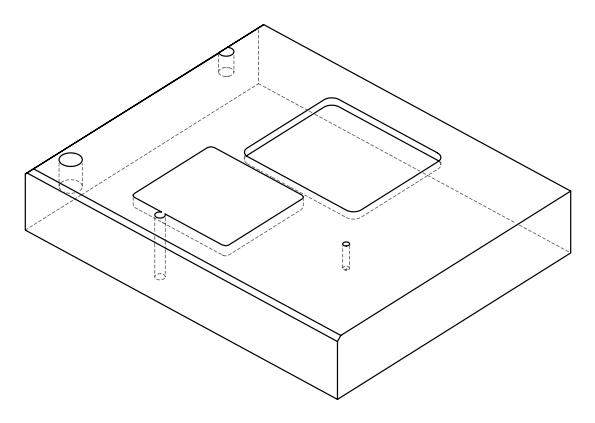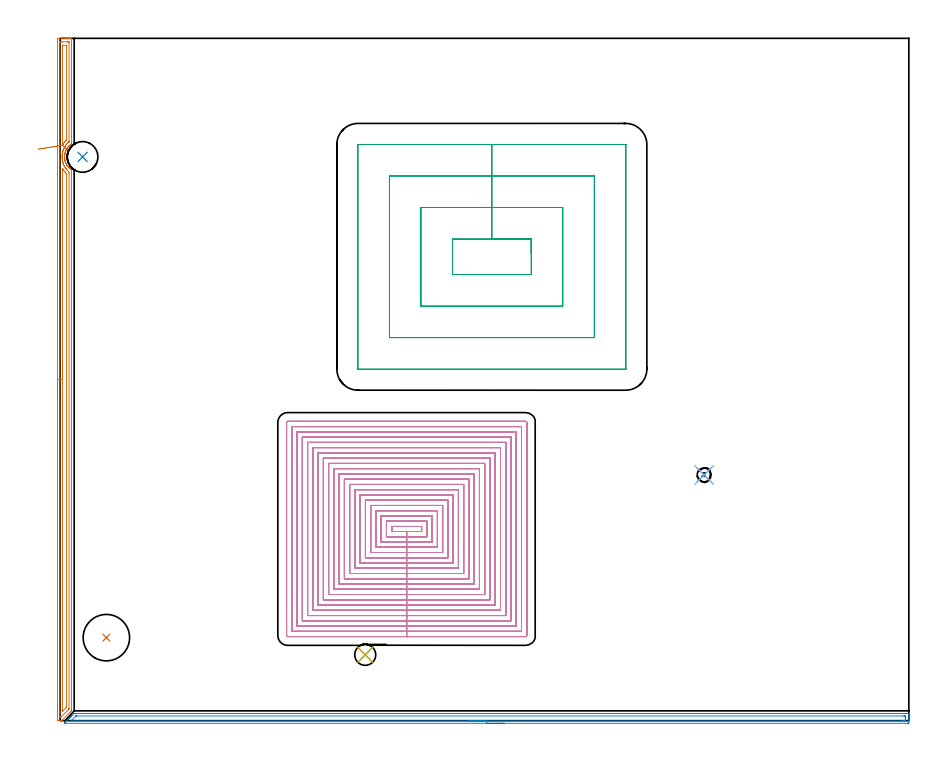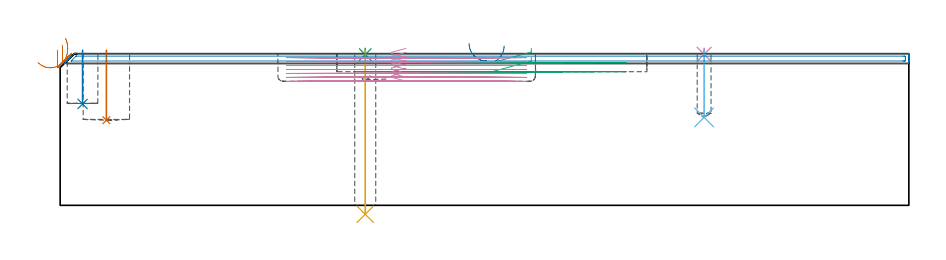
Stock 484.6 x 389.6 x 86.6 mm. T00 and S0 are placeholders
(PLAN: 10 operations, 7 tool changes, 108.2 min)
(1 INDEXABLE_INSERT_DRILL_BLIND_HOLE_FROM_SOLID | STEP1POCKET | NXT0302_024 | 0.16 min | 20760 mm3)
(2 INDEXABLE_INSERT_DRILL_BLIND_HOLE_FROM_SOLID_1 | STEP1POCKET_2 | NXT0302_006 | 0.12 min | 6838 mm3)
(3 SPOT_DRILL | STEP1HOLE | NXT0321_9005460120000 | 0.03 min | 12 mm3)
(4 SPOT_DRILL_1 | STEP1POCKET_1 | NXT0321_9005460120000 | 0.03 min | 11 mm3)
(5 DRILL_THROUGH_HOLE_INTO_CENTER | STEP1HOLE | UGT0301_515 | 0.38 min | 9748 mm3)
(6 DRILL_BLIND_HOLE_INTO_CENTER | STEP1POCKET_1 | UGT0301_198 | 0.16 min | 1687 mm3)
(7 AREA_MILL | FG_CHAMFER_SURFACE | UGT0205_001 | 9.61 min | 12406 mm3)
(8 AREA_MILL_1 | FG_CHAMFER_SURFACE_1 | UGT0205_001 | 7.87 min | 7498 mm3)
(9 MILL_RECTANGULAR_POCKET | POCKET_RECTANGULAR_STRAIGHT | UGT0201_106 | Follow Part, ap 6, ae 75% | 6.03 min | 276410 mm3)
(10 MILL_RECTANGULAR_POCKET_1 | POCKET_RECTANGULAR_STRAIGHT_1 | UGT0201_089 | Follow Part, ap 2.5, ae 75% | 83.77 min | 307150 mm3)
(TOOL NXT0302_024 | Index. Insert Drill 26.5mm [880-D2650L32-03] | D26.5 PA176 FL80 Z2)
(TOOL NXT0302_006 | Index. Insert Drill 17.5mm [880-D1750L25-05] | D17.5 PA176 FL88 Z2)
(TOOL NXT0321_9005460120000 | NC Spot Drill, 142deg, 12mm, Carbide, Uncoated | D12 PA142 FL30 Z2)
(TOOL UGT0301_515 | Carbide Drill 12.0 mm | D12 PA118 FL101 Z2)
(TOOL UGT0301_198 | Twist Drill 7.9 mm | D7.9 PA118 FL73 Z2)
(TOOL UGT0205_001 | Chamfer Mill 20 x 3 x 45 deg. | D20 FL50 Z2)
(TOOL UGT0201_106 | End Mill 24 mm | D24 FL25 Z2)
(TOOL UGT0201_089 | End mill 10 mm | D10 R3 FL22 Z4)
(OP 1 INDEXABLE_INSERT_DRILL_BLIND_HOLE_FROM_SOLID)
G17 G21 G94 G90
T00 M6
G54
G17 G0 G90 X26.4 Y47.4 S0 M3
G43 Z96.6 H1
G94 G81 G98 Z48.6 F250. R88.6
G80
M5
M2
(OP 2 INDEXABLE_INSERT_DRILL_BLIND_HOLE_FROM_SOLID_1)
G17 G21 G94 G90
T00 M6
G54
G17 G0 G90 X12.8 Y321.9 S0 M3
G43 Z96.6 H1
G94 G81 G98 Z57.9 F250. R88.6
G80
M5
M2
(OP 3 SPOT_DRILL)
G17 G21 G94 G90
T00 M6
G54
G17 G0 G90 X174.2 Y37.6 S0 M3
G43 Z96.6 H0
G94 G81 G98 Z86.084 F250. R89.6
G80
M5
M2
(OP 4 SPOT_DRILL_1)
G17 G21 G94 G90
T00 M6
G54
G17 G0 G90 X367.7 Y140.3 S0 M3
G43 Z96.6 H0
G94 G81 G98 Z86.26 F250. R89.6
G80
M5
M2
(OP 5 DRILL_THROUGH_HOLE_INTO_CENTER)
G17 G21 G94 G90
T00 M6
G54
G17 G0 G90 X174.2 Y37.6 S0 M3
G43 Z96.6 H0
G94 G73 G98 Z-5.105 F250. Q11.463 R88.6
G80
M5
M2
(OP 6 DRILL_BLIND_HOLE_INTO_CENTER)
G17 G21 G94 G90
T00 M6
G54
G17 G0 G90 X367.7 Y140.3 S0 M3
G43 Z96.6 H0
G94 G81 G98 Z50.2 F250. R88.6
G80
M5
M2
(OP 7 AREA_MILL)
G17 G21 G94 G90
T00 M6
G54
G17 G0 G90 X-1.5 Y184.8 S1061 M3
G43 Z96.6 H0
Z88.6
G94 G1 Y184.838 Z87.728 F250.
Y184.952 Z86.864
Y185.141 Z86.012
Y185.403 Z85.18
Y185.737 Z84.374
Y186.14 Z83.6
Y186.608 Z82.864
Y187.14 Z82.172
Y187.729 Z81.529
Y188.372 Z80.94
Y189.064 Z80.409
Y189.8 Z79.94
Y190.574 Z79.537
Y191.38 Z79.203
Y192.212 Z78.941
Y193.063 Z78.752
Y193.928 Z78.638
Y194.8 Z78.6
Y388.571
X-1.499 Y388.989 Z78.601
X-1.494 Y389.458 Z78.604
X-1.491 Y389.591 Z78.606
X-1.031 Y389.6 Z79.066
X3.383 Z83.477
X3.941 Z84.038
X4.265 Z84.362
X4.823 Z84.92
X5.148 Z85.243
X6.155 Z86.255
X6.49 Y389.592 Z86.581
X6.497 Y389.591 Z86.588
X6.5 Y389.436 Z86.6
Y330.01
X6.502 Y329.287 Z86.598
X6.475 Y329.258 Z86.573
X6.265 Y329.114 Z86.364
X6.037 Y328.949 Z86.136
X5.754 Y328.725 Z85.854
X5.737 Y328.71 Z85.836
X5.38 Y328.398 Z85.477
X5.252 Y328.277 Z85.349
X5.148 Y328.179 Z85.244
X5.015 Y328.054 Z85.113
X4.972 Y328.01 Z85.071
X4.878 Y327.911 Z84.977
X4.558 Y327.541 Z84.656
X4.434 Y327.384 Z84.529
X4.265 Y327.177 Z84.365
X4.252 Y327.16 Z84.351
X4. Y326.804 Z84.099
X3.844 Y326.551 Z83.943
X3.667 Y326.266 Z83.767
X3.432 Y325.822 Z83.531
X3.383 Y325.716 Z83.48
X3.328 Y325.599 Z83.424
X3.22 Y325.371 Z83.317
X3.125 Y325.147 Z83.22
X2.974 Y324.706 Z83.072
X2.897 Y324.477 Z82.994
X2.835 Y324.26 Z82.932
X2.77 Y324.031 Z82.869
X2.722 Y323.819 Z82.821
X2.669 Y323.583 Z82.768
X2.594 Y323.136 Z82.693
X2.569 Y322.92 Z82.667
X2.542 Y322.688 Z82.641
X2.513 Y322.241 Z82.612
X2.512 Y322.171
X2.513 Y322.169
Y322.027 Z82.603
X2.509 Y321.794 Z82.604
X2.517 Y321.638 Z82.607
X2.519 Y321.57 Z82.611
Y321.568
X2.525 Y321.435 Z82.615
X2.527 Y321.346 Z82.621
X2.567 Y320.9 Z82.662
X2.631 Y320.452 Z82.725
X2.673 Y320.242 Z82.764
X2.707 Y320.047 Z82.806
X2.715 Y320.005 Z82.814
X2.721 Y319.982 Z82.82
X2.77 Y319.795 Z82.863
X2.817 Y319.601 Z82.913
X2.828 Y319.557 Z82.924
X2.891 Y319.349 Z82.985
X2.961 Y319.111 Z83.056
X3.032 Y318.903 Z83.128
X3.04 Y318.88 Z83.136
X3.089 Y318.747 Z83.186
X3.123 Y318.652 Z83.222
X3.314 Y318.217 Z83.414
X3.42 Y318.01 Z83.516
X3.535 Y317.779 Z83.635
X3.541 Y317.766 Z83.641
X3.789 Y317.322 Z83.888
X3.892 Y317.155 Z83.991
X4.001 Y316.993 Z84.099
X4.265 Y316.631 Z84.365
X4.415 Y316.428 Z84.512
X4.642 Y316.155 Z84.738
X4.713 Y316.075 Z84.809
X4.879 Y315.891 Z84.975
X5.148 Y315.616 Z85.244
X5.228 Y315.534 Z85.326
X5.287 Y315.48 Z85.386
X5.487 Y315.299 Z85.587
X5.628 Y315.182 Z85.726
X5.754 Y315.077 Z85.854
X6.332 Y314.639 Z86.432
X6.466 Y314.548 Z86.564
X6.498 Y314.524 Z86.595
X6.501 Y314.519 Z86.599
X6.5 Y314.497 Z86.6
Y5.968
X6.496 Y5.604 Z86.588
X6.476 Y5.575 Z86.575
X1.029 Y0.128 Z81.126
X0.915 Y0.015 Z81.012
X0.894 Y0.001 Z80.991
X0.712 Y0. Z80.811
X0.551 Z80.651
X-0.381 Z79.718
X-1.031 Z79.065
X-1.261 Z78.835
X-1.355 Z78.742
X-1.491 Y0.002 Z78.605
X-1.496 Y0.164 Z78.604
X-1.5 Y0.401 Z78.6
Y194.8
X-0.086 Z80.014
X-0.085 Y387.411 Z80.015
X-0.084 Y387.515 Z80.016
X-0.081 Y387.566 Z80.019
X-0.08 Y387.584 Z80.02
X-0.048 Y387.59 Z80.052
X0.345 Y387.598 Z80.445
X0.735 Y387.599 Z80.835
X1.226 Y387.6 Z81.326
X3.874 Z83.974
X4.265 Y387.599 Z84.365
X4.759 Y387.597 Z84.859
X4.978 Y387.59 Z85.078
X5.079 Y387.581 Z85.179
X5.085 Y387.268 Z85.185
Y387.204
Y330.956
X5.08 Y330.542 Z85.18
X5.079 Y330.495 Z85.179
X5.048 Y330.464 Z85.148
X4.988 Y330.409 Z85.088
X4.892 Y330.322 Z84.992
X4.6 Y330.063 Z84.7
X4.427 Y329.899 Z84.527
X4.265 Y329.74 Z84.365
X3.987 Y329.452 Z84.087
X3.738 Y329.17 Z83.838
X3.576 Y328.975 Z83.676
X3.383 Y328.732 Z83.483
X3.19 Y328.473 Z83.29
X3.051 Y328.277 Z83.151
X2.833 Y327.94 Z82.933
X2.493 Y327.384 Z82.593
X2.199 Y326.796 Z82.299
X2.055 Y326.492 Z82.155
X1.921 Y326.184 Z82.021
X1.685 Y325.531 Z81.785
X1.617 Y325.325 Z81.717
X1.482 Y324.843 Z81.582
X1.445 Y324.706 Z81.545
X1.313 Y324.12 Z81.413
X1.261 Y323.813 Z81.361
X1.192 Y323.35 Z81.292
X1.144 Y322.92 Z81.244
X1.118 Y322.532 Z81.218
X1.101 Y322.027 Z81.201
X1.102 Y321.656 Z81.202
X1.125 Y321.135 Z81.225
X1.164 Y320.7 Z81.264
X1.222 Y320.242 Z81.322
X1.325 Y319.645 Z81.425
X1.386 Y319.349 Z81.486
X1.617 Y318.462 Z81.717
X1.619 Y318.455 Z81.719
X1.804 Y317.923 Z81.904
X1.944 Y317.563 Z82.044
X2.214 Y316.959 Z82.314
X2.363 Y316.671 Z82.463
X2.5 Y316.419 Z82.6
X2.875 Y315.778 Z82.975
X3.383 Y315.059 Z83.483
X3.456 Y314.959 Z83.556
X3.476 Y314.932 Z83.576
X3.515 Y314.885 Z83.615
X3.866 Y314.484 Z83.966
X5.079 Y313.17 Z85.179
X5.086 Y312.206 Z85.186
X5.085 Y6.924 Z85.185
X5.084 Y6.86 Z85.184
X5.079 Y6.658 Z85.179
X4.955 Y6.517 Z85.055
X4.782 Y6.338 Z84.882
X4.418 Y5.968 Z84.518
X0.735 Y2.285 Z80.835
X0.5 Y2.059 Z80.6
X0.456 Y2.018 Z80.556
X0.395 Y2.01 Z80.495
X0.24 Y2.004 Z80.34
X0.022 Y2.01 Z80.122
X-0.079 Y2.019 Z80.021
X-0.085 Y2.332 Z80.015
Y2.396
X-0.086 Y194.8 Z80.014
X1.328 Z81.428
X1.329 Y315.177 Z81.429
X1.33 Y315.21 Z81.43
X1.332 Y315.242 Z81.432
X1.333 Y315.249 Z81.433
X1.352 Y315.221 Z81.452
X1.403 Y315.139 Z81.503
X1.617 Y314.777 Z81.717
X1.788 Y314.5 Z81.888
X1.921 Y314.301 Z82.021
X2.138 Y313.992 Z82.238
X2.5 Y313.495 Z82.6
X2.831 Y313.099 Z82.931
X3.383 Y312.488 Z83.483
X3.634 Y312.206 Z83.734
X3.665 Y312.165 Z83.765
X3.667 Y312.133 Z83.767
X3.669 Y312.06 Z83.769
X3.671 Y311.915 Z83.771
Y8.646
X3.67 Y8.355 Z83.77
X3.666 Y7.753 Z83.766
X3.665 Y7.685 Z83.765
X3.625 Y7.636 Z83.725
X3.564 Y7.57 Z83.664
X3.383 Y7.383 Z83.483
X1.792 Y5.791 Z81.892
X1.617 Y5.62 Z81.717
X1.342 Y5.353 Z81.442
X1.333 Y5.352 Z81.433
X1.331 Y5.354 Z81.431
X1.33 Y5.366 Z81.43
X1.329 Y5.968 Z81.429
X1.328 Y6.26 Z81.428
Y194.8
Y195.672 Z81.467
Y196.536 Z81.58
Y197.388 Z81.769
Y198.22 Z82.032
Y199.026 Z82.365
Y199.8 Z82.768
Y200.536 Z83.237
Y201.228 Z83.768
Y201.871 Z84.357
Y202.46 Z85.001
Y202.991 Z85.693
Y203.46 Z86.428
Y203.863 Z87.202
Y204.197 Z88.008
Y204.459 Z88.84
Y204.648 Z89.692
Y204.762 Z90.557
Y204.8 Z91.428
G0 Z96.6
X3.025 Y326.863
Z95.37
G1 X3.358 Y326.529 Z94.636
X3.645 Y326.241 Z93.864
X3.884 Y326.003 Z93.06
X4.072 Y325.814 Z92.229
X4.208 Y325.678 Z91.378
X4.291 Y325.595 Z90.513
X4.32 Y325.565 Z89.642
X4.296 Y325.59 Z88.77
X4.218 Y325.668 Z87.905
X4.088 Y325.799 Z87.052
X3.905 Y325.982 Z86.219
X3.671 Y326.215 Z85.412
X3.389 Y326.498 Z84.636
X3.06 Y326.827 Z83.898
X2.687 Y327.201 Z83.204
X2.272 Y327.616 Z82.558
X1.82 Y328.069 Z81.966
X1.332 Y328.558 Z81.432
X1.331 Y328.559 Z81.431
X1.329 Y328.568 Z81.429
X1.328 Y334.671 Z81.428
X1.329 Y384.817 Z81.429
X1.332 Y385.418 Z81.432
X1.335 Y385.563 Z81.435
X1.336 Y385.59 Z81.436
X1.378 Y385.594 Z81.478
X1.439 Y385.599 Z81.539
X3.204 Z83.304
X3.383 Y385.596 Z83.483
X3.562 Y385.59 Z83.662
X3.665 Y385.584 Z83.765
X3.667 Y385.515 Z83.767
X3.669 Y385.418 Z83.769
X3.671 Y385.126 Z83.771
Y331.849
X3.669 Y331.703 Z83.769
X3.666 Y331.63 Z83.766
X3.663 Y331.6 Z83.763
X3.21 Y331.13 Z83.31
X3.049 Y330.956 Z83.149
X2.795 Y330.657 Z82.895
X2.5 Y330.302 Z82.6
X2.395 Y330.169 Z82.495
X2.315 Y330.063 Z82.415
X2.024 Y329.652 Z82.124
X1.71 Y329.17 Z81.81
X1.674 Y329.113 Z81.774
X1.617 Y329.02 Z81.717
X1.339 Y328.559 Z81.439
X1.332 Y328.558 Z81.432
X0.694 Y328.453 Z80.847
X0.007 Y328.34 Z80.321
X-0.722 Y328.221 Z79.857
X-1.488 Y328.095 Z79.459
X-2.286 Y327.965 Z79.13
X-3.109 Y327.83 Z78.874
X-3.95 Y327.692 Z78.69
X-4.805 Y327.552 Z78.582
X-5.665 Y327.411 Z78.55
X-6.525 Y327.27 Z78.594
X-7.378 Y327.131 Z78.713
X-8.217 Y326.993 Z78.908
X-9.036 Y326.859 Z79.176
X-9.829 Y326.729 Z79.515
X-10.59 Y326.604 Z79.923
X-11.313 Y326.486 Z80.396
X-11.993 Y326.374 Z80.932
X-12.624 Y326.271 Z81.526
G0 Z96.6
M5
M2
(OP 8 AREA_MILL_1)
G17 G21 G94 G90
T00 M6
G54
G17 G0 G90 X253.5 Y-1.5 S1061 M3
G43 Z96.6 H0
Z91.
G94 G1 X253.462 Z90.129 F250.
X253.348 Z89.264
X253.159 Z88.412
X252.897 Z87.58
X252.563 Z86.774
X252.16 Z86.
X251.692 Z85.264
X251.16 Z84.572
X250.571 Z83.929
X249.928 Z83.34
X249.236 Z82.809
X248.5 Z82.34
X247.726 Z81.937
X246.92 Z81.603
X246.088 Z81.341
X245.236 Z81.152
X244.372 Z81.038
X243.5 Z81.
X2.642
X2.431 Y-1.494 Z81.004
X2.419 Y-1.492 Z81.005
X2.431 Y-1.468 Z81.029
X2.82 Y-1.079 Z81.42
X2.973 Y-0.926 Z81.571
X3.027 Y-0.873 Z81.626
X3.217 Y-0.682 Z81.817
X3.27 Y-0.629 Z81.868
X3.325 Y-0.575 Z81.924
X3.513 Y-0.387 Z82.112
X3.566 Y-0.332 Z82.165
X3.622 Y-0.277 Z82.222
X3.808 Y-0.091 Z82.408
X3.863 Y-0.035 Z82.461
X3.92 Y0.021 Z82.52
X4.104 Y0.204 Z82.703
X4.16 Y0.261 Z82.758
X4.218 Y0.319 Z82.818
X4.399 Y0.5 Z82.999
X4.457 Y0.558 Z83.055
X4.516 Y0.617 Z83.116
X4.695 Y0.795 Z83.294
X4.753 Y0.855 Z83.352
X4.814 Y0.915 Z83.414
X4.99 Y1.091 Z83.59
X5.05 Y1.152 Z83.648
X5.112 Y1.213 Z83.712
X5.286 Y1.386 Z83.885
X5.347 Y1.448 Z83.945
X5.41 Y1.511 Z84.01
X5.582 Y1.682 Z84.181
X5.644 Y1.745 Z84.242
X5.708 Y1.809 Z84.308
X5.877 Y1.978 Z84.477
X5.94 Y2.042 Z84.538
X6.006 Y2.107 Z84.606
X6.173 Y2.273 Z84.772
X6.237 Y2.339 Z84.835
X6.304 Y2.405 Z84.904
X6.468 Y2.569 Z85.068
X6.534 Y2.635 Z85.132
X6.602 Y2.703 Z85.202
X7.87 Y3.971 Z86.468
X7.906 Y4.007 Z86.502
X8.005 Y4.1 Z86.584
X8.39 Z86.6
X484.421
X484.59 Y4.097 Z86.588
X484.593 Y4.05 Z86.542
X484.6 Y3.639 Z86.138
Y3.35 Z85.85
Y2.635 Z85.131
Y1.388 Z83.885
Y-0.035 Z82.46
Y-0.659 Z81.837
X484.598 Y-0.926 Z81.571
X484.592 Y-1.491 Z81.005
X484.544 Y-1.494 Z81.003
X483.974 Y-1.5 Z81.
X243.5
Y-0.086 Z82.414
X6.552 Y-0.085 Z82.415
X6.451 Y-0.082 Z82.418
X6.285 Y-0.076 Z82.424
X6.321 Y-0.035 Z82.465
X6.459 Y0.107 Z82.607
X6.602 Y0.253 Z82.753
X8.688 Y2.338 Z84.838
X8.988 Y2.635 Z85.135
X9.023 Y2.665 Z85.165
X9.037 Y2.676 Z85.176
X9.083 Y2.679 Z85.179
X9.183 Y2.684 Z85.184
X9.234 Y2.685 Z85.185
X481.292 Y2.686 Z85.186
X482.139 Y2.682 Z85.182
X482.186 Y2.679 Z85.179
X482.59 Y2.635 Z85.135
X482.597 Y2.226 Z84.726
X482.599 Y1.745 Z84.245
X482.6 Y1.333 Z83.833
X482.599 Y0.855 Z83.355
X482.598 Y0.445 Z82.945
X482.59 Y-0.035 Z82.465
X482.23 Y-0.079 Z82.421
X482.186 Y-0.082 Z82.418
X481.342 Y-0.086 Z82.414
X481.292
X243.5
X242.628 Z82.452
X241.764 Z82.566
X240.912 Z82.755
X240.08 Z83.017
X239.274 Z83.351
X238.5 Z83.754
X237.764 Z84.223
X237.072 Z84.754
X236.429 Z85.343
X235.84 Z85.986
X235.308 Z86.679
X234.84 Z87.414
X234.437 Z88.188
X234.103 Z88.994
X233.841 Z89.826
X233.652 Z90.678
X233.538 Z91.543
X233.5 Z92.414
G0 Z96.6
M5
M2
(OP 9 MILL_RECTANGULAR_POCKET)
G17 G21 G94 G90
T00 M6
G54
G17 G0 G90 X269. Y267.082 S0 M3
G43 Z96.601 H0
Z89.601
G94 G1 Y275. Z87.479 F250.
X246.5 Z81.45
X224. F500.
Y254.7
X269.
Y275.
X246.5
Y293.
X206.
Y236.7
X287.
Y293.
X246.5
Y311.
X188.
Y218.7
X305.
Y311.
X246.5
Y329.
X170.1
X170.045 Y328.995
X170.005 Y328.955
X170. Y328.9
Y200.8
X170.005 Y200.745
X170.045 Y200.705
X170.1 Y200.7
X322.9
X322.955 Y200.705
X322.995 Y200.745
X323. Y200.8
Y328.9
X322.995 Y328.955
X322.955 Y328.995
X322.9 Y329.
X246.5
X245.5
G0 X269. Y267.082 Z84.45
G1 Y275. Z82.329 F250.
X246.5 Z76.3
X224. F500.
Y254.7
X269.
Y275.
X246.5
Y293.
X206.
Y236.7
X287.
Y293.
X246.5
Y311.
X188.
Y218.7
X305.
Y311.
X246.5
Y329.
X170.1
X170.045 Y328.995
X170.005 Y328.955
X170. Y328.9
Y200.8
X170.005 Y200.745
X170.045 Y200.705
X170.1 Y200.7
X322.9
X322.955 Y200.705
X322.995 Y200.745
X323. Y200.8
Y328.9
X322.995 Y328.955
X322.955 Y328.995
X322.9 Y329.
X246.5
X245.5
G0 Z96.601
M5
M2
(OP 10 MILL_RECTANGULAR_POCKET_1)
G17 G21 G94 G90
T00 M6
G54
G17 G0 G90 X197.47 Y110.9 S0 M3
G43 Z96.601 H0
Z89.601
G94 G1 X189.3 Z87.412 F250.
Y108. Z86.635
X197.85 Z84.344
X206.4 F500.
Y110.9
X189.3
Y108.
X197.85
Y105.
X209.4
Y113.9
X186.3
Y105.
X197.85
Y102.
X212.4
Y116.9
X183.3
Y102.
X197.85
Y99.
X215.4
Y119.9
X180.3
Y99.
X197.85
Y96.
X218.4
Y122.9
X177.3
Y96.
X197.85
Y93.
X221.4
Y125.9
X174.3
Y93.
X197.85
Y90.
X224.4
Y128.9
X171.3
Y90.
X197.85
Y87.
X227.4
Y131.9
X168.3
Y87.
X171.585
X197.85
Y84.
X230.4
Y134.9
X165.3
Y84.
X171.585
X197.85
Y81.
X233.4
Y137.9
X162.3
Y81.
X171.585
X197.85
Y78.
X236.4
Y140.9
X159.3
Y78.
X171.585
X197.85
Y75.
X239.4
Y143.9
X156.3
Y75.
X171.585
X197.85
Y72.
X242.4
Y146.9
X153.3
Y72.
X171.585
X197.85
Y69.
X245.4
Y149.9
X150.3
Y69.
X171.585
X197.85
Y66.
X248.4
Y152.9
X147.3
Y66.
X171.585
X197.85
Y63.
X251.4
Y155.9
X144.3
Y63.
X171.585
X197.85
Y60.
X254.4
Y158.9
X141.3
Y60.
X171.585
X197.85
Y57.
X257.4
Y161.9
X138.3
Y57.
X197.85
Y54.
X260.4
Y164.9
X135.3
Y54.
X197.85
Y51.
X263.4
Y167.9
X132.3
Y51.
X197.85
Y48.
X265.8
G3 X266.4 Y48.6 R0.6
G1 Y170.3
G3 X265.8 Y170.9 R0.6
G1 X129.9
G3 X129.3 Y170.3 R0.6
G1 Y48.6
G3 X129.9 Y48. R0.6
G1 X197.85
X198.85
G0 X197.47 Y110.9 Z87.344
G1 X189.3 Z85.154 F250.
Y108. Z84.377
X197.85 Z82.086
X206.4 F500.
Y110.9
X189.3
Y108.
X197.85
Y105.
X209.4
Y113.9
X186.3
Y105.
X197.85
Y102.
X212.4
Y116.9
X183.3
Y102.
X197.85
Y99.
X215.4
Y119.9
X180.3
Y99.
X197.85
Y96.
X218.4
Y122.9
X177.3
Y96.
X197.85
Y93.
X221.4
Y125.9
X174.3
Y93.
X197.85
Y90.
X224.4
Y128.9
X171.3
Y90.
X197.85
Y87.
X227.4
Y131.9
X168.3
Y87.
X171.585
X197.85
Y84.
X230.4
Y134.9
X165.3
Y84.
X171.585
X197.85
Y81.
X233.4
Y137.9
X162.3
Y81.
X171.585
X197.85
Y78.
X236.4
Y140.9
X159.3
Y78.
X171.585
X197.85
Y75.
X239.4
Y143.9
X156.3
Y75.
X171.585
X197.85
Y72.
X242.4
Y146.9
X153.3
Y72.
X171.585
X197.85
Y69.
X245.4
Y149.9
X150.3
Y69.
X171.585
X197.85
Y66.
X248.4
Y152.9
X147.3
Y66.
X171.585
X197.85
Y63.
X251.4
Y155.9
X144.3
Y63.
X171.585
X197.85
Y60.
X254.4
Y158.9
X141.3
Y60.
X171.585
X197.85
Y57.
X257.4
Y161.9
X138.3
Y57.
X197.85
Y54.
X260.4
Y164.9
X135.3
Y54.
X197.85
Y51.
X263.4
Y167.9
X132.3
Y51.
X197.85
Y48.
X265.8
G3 X266.4 Y48.6 R0.6
G1 Y170.3
G3 X265.8 Y170.9 R0.6
G1 X129.9
G3 X129.3 Y170.3 R0.6
G1 Y48.6
G3 X129.9 Y48. R0.6
G1 X197.85
X198.85
G0 X197.47 Y110.9 Z85.086
G1 X189.3 Z82.897 F250.
Y108. Z82.12
X197.85 Z79.829
X206.4 F500.
Y110.9
X189.3
Y108.
X197.85
Y105.
X209.4
Y113.9
X186.3
Y105.
X197.85
Y102.
X212.4
Y116.9
X183.3
Y102.
X197.85
Y99.
X215.4
Y119.9
X180.3
Y99.
X197.85
Y96.
X218.4
Y122.9
X177.3
Y96.
X197.85
Y93.
X221.4
Y125.9
X174.3
Y93.
X197.85
Y90.
X224.4
Y128.9
X171.3
Y90.
X197.85
Y87.
X227.4
Y131.9
X168.3
Y87.
X171.585
X197.85
Y84.
X230.4
Y134.9
X165.3
Y84.
X171.585
X197.85
Y81.
X233.4
Y137.9
X162.3
Y81.
X171.585
X197.85
Y78.
X236.4
Y140.9
X159.3
Y78.
X171.585
X197.85
Y75.
X239.4
Y143.9
X156.3
Y75.
X171.585
X197.85
Y72.
X242.4
Y146.9
X153.3
Y72.
X171.585
X197.85
Y69.
X245.4
Y149.9
X150.3
Y69.
X171.585
X197.85
Y66.
X248.4
Y152.9
X147.3
Y66.
X171.585
X197.85
Y63.
X251.4
Y155.9
X144.3
Y63.
X171.585
X197.85
Y60.
X254.4
Y158.9
X141.3
Y60.
X171.585
X197.85
Y57.
X257.4
Y161.9
X138.3
Y57.
X197.85
Y54.
X260.4
Y164.9
X135.3
Y54.
X197.85
Y51.
X263.4
Y167.9
X132.3
Y51.
X197.85
Y48.
X265.8
G3 X266.4 Y48.6 R0.6
G1 Y170.3
G3 X265.8 Y170.9 R0.6
G1 X129.9
G3 X129.3 Y170.3 R0.6
G1 Y48.6
G3 X129.9 Y48. R0.6
G1 X197.85
X198.85
G0 X197.47 Y110.9 Z82.829
G1 X189.3 Z80.64 F250.
Y108. Z79.863
X197.85 Z77.572
X206.4 F500.
Y110.9
X189.3
Y108.
X197.85
Y105.
X209.4
Y113.9
X186.3
Y105.
X197.85
Y102.
X212.4
Y116.9
X183.3
Y102.
X197.85
Y99.
X215.4
Y119.9
X180.3
Y99.
X197.85
Y96.
X218.4
Y122.9
X177.3
Y96.
X197.85
Y93.
X221.4
Y125.9
X174.3
Y93.
X197.85
Y90.
X224.4
Y128.9
X171.3
Y90.
X197.85
Y87.
X227.4
Y131.9
X168.3
Y87.
X171.585
X197.85
Y84.
X230.4
Y134.9
X165.3
Y84.
X171.585
X197.85
Y81.
X233.4
Y137.9
X162.3
Y81.
X171.585
X197.85
Y78.
X236.4
Y140.9
X159.3
Y78.
X171.585
X197.85
Y75.
X239.4
Y143.9
X156.3
Y75.
X171.585
X197.85
Y72.
X242.4
Y146.9
X153.3
Y72.
X171.585
X197.85
Y69.
X245.4
Y149.9
X150.3
Y69.
X171.585
X197.85
Y66.
X248.4
Y152.9
X147.3
Y66.
X171.585
X197.85
Y63.
X251.4
Y155.9
X144.3
Y63.
X171.585
X197.85
Y60.
X254.4
Y158.9
X141.3
Y60.
X171.585
X197.85
Y57.
X257.4
Y161.9
X138.3
Y57.
X197.85
Y54.
X260.4
Y164.9
X135.3
Y54.
X197.85
Y51.
X263.4
Y167.9
X132.3
Y51.
X197.85
Y48.
X265.8
G3 X266.4 Y48.6 R0.6
G1 Y170.3
G3 X265.8 Y170.9 R0.6
G1 X129.9
G3 X129.3 Y170.3 R0.6
G1 Y48.6
G3 X129.9 Y48. R0.6
G1 X197.85
X198.85
G0 X197.47 Y110.9 Z80.572
G1 X189.3 Z78.383 F250.
Y108. Z77.606
X197.85 Z75.315
X206.4 F500.
Y110.9
X189.3
Y108.
X197.85
Y105.
X209.4
Y113.9
X186.3
Y105.
X197.85
Y102.
X212.4
Y116.9
X183.3
Y102.
X197.85
Y99.
X215.4
Y119.9
X180.3
Y99.
X197.85
Y96.
X218.4
Y122.9
X177.3
Y96.
X197.85
Y93.
X221.4
Y125.9
X174.3
Y93.
X197.85
Y90.
X224.4
Y128.9
X171.3
Y90.
X197.85
Y87.
X227.4
Y131.9
X168.3
Y87.
X171.585
X197.85
Y84.
X230.4
Y134.9
X165.3
Y84.
X171.585
X197.85
Y81.
X233.4
Y137.9
X162.3
Y81.
X171.585
X197.85
Y78.
X236.4
Y140.9
X159.3
Y78.
X171.585
X197.85
Y75.
X239.4
Y143.9
X156.3
Y75.
X171.585
X197.85
Y72.
X242.4
Y146.9
X153.3
Y72.
X171.585
X197.85
Y69.
X245.4
Y149.9
X150.3
Y69.
X171.585
X197.85
Y66.
X248.4
Y152.9
X147.3
Y66.
X171.585
X197.85
Y63.
X251.4
Y155.9
X144.3
Y63.
X171.585
X197.85
Y60.
X254.4
Y158.9
X141.3
Y60.
X171.585
X197.85
Y57.
X257.4
Y161.9
X138.3
Y57.
X197.85
Y54.
X260.4
Y164.9
X135.3
Y54.
X197.85
Y51.
X263.4
Y167.9
X132.3
Y51.
X197.85
Y48.
X265.8
G3 X266.4 Y48.6 R0.6
G1 Y170.3
G3 X265.8 Y170.9 R0.6
G1 X129.9
G3 X129.3 Y170.3 R0.6
G1 Y48.6
G3 X129.9 Y48. R0.6
G1 X197.85
X198.85
G0 X197.47 Y110.9 Z78.315
G1 X189.3 Z76.125 F250.
Y108. Z75.348
X197.85 Z73.057
X206.4 F500.
Y110.9
X189.3
Y108.
X197.85
Y105.
X209.4
Y113.9
X186.3
Y105.
X197.85
Y102.
X212.4
Y116.9
X183.3
Y102.
X197.85
Y99.
X215.4
Y119.9
X180.3
Y99.
X197.85
Y96.
X218.4
Y122.9
X177.3
Y96.
X197.85
Y93.
X221.4
Y125.9
X174.3
Y93.
X197.85
Y90.
X224.4
Y128.9
X171.3
Y90.
X197.85
Y87.
X227.4
Y131.9
X168.3
Y87.
X171.585
X197.85
Y84.
X230.4
Y134.9
X165.3
Y84.
X171.585
X197.85
Y81.
X233.4
Y137.9
X162.3
Y81.
X171.585
X197.85
Y78.
X236.4
Y140.9
X159.3
Y78.
X171.585
X197.85
Y75.
X239.4
Y143.9
X156.3
Y75.
X171.585
X197.85
Y72.
X242.4
Y146.9
X153.3
Y72.
X171.585
X197.85
Y69.
X245.4
Y149.9
X150.3
Y69.
X171.585
X197.85
Y66.
X248.4
Y152.9
X147.3
Y66.
X171.585
X197.85
Y63.
X251.4
Y155.9
X144.3
Y63.
X171.585
X197.85
Y60.
X254.4
Y158.9
X141.3
Y60.
X171.585
X197.85
Y57.
X257.4
Y161.9
X138.3
Y57.
X197.85
Y54.
X260.4
Y164.9
X135.3
Y54.
X197.85
Y51.
X263.4
Y167.9
X132.3
Y51.
X197.85
Y48.
X265.8
G3 X266.4 Y48.6 R0.6
G1 Y170.3
G3 X265.8 Y170.9 R0.6
G1 X129.9
G3 X129.3 Y170.3 R0.6
G1 Y48.6
G3 X129.9 Y48. R0.6
G1 X197.85
X198.85
G0 X197.47 Y110.9 Z76.057
G1 X189.3 Z73.868 F250.
Y108. Z73.091
X197.85 Z70.8
X206.4 F500.
Y110.9
X189.3
Y108.
X197.85
Y105.
X209.4
Y113.9
X186.3
Y105.
X197.85
Y102.
X212.4
Y116.9
X183.3
Y102.
X197.85
Y99.
X215.4
Y119.9
X180.3
Y99.
X197.85
Y96.
X218.4
Y122.9
X177.3
Y96.
X197.85
Y93.
X221.4
Y125.9
X174.3
Y93.
X197.85
Y90.
X224.4
Y128.9
X171.3
Y90.
X197.85
Y87.
X227.4
Y131.9
X168.3
Y87.
X171.585
X197.85
Y84.
X230.4
Y134.9
X165.3
Y84.
X171.585
X197.85
Y81.
X233.4
Y137.9
X162.3
Y81.
X171.585
X197.85
Y78.
X236.4
Y140.9
X159.3
Y78.
X171.585
X197.85
Y75.
X239.4
Y143.9
X156.3
Y75.
X171.585
X197.85
Y72.
X242.4
Y146.9
X153.3
Y72.
X171.585
X197.85
Y69.
X245.4
Y149.9
X150.3
Y69.
X171.585
X197.85
Y66.
X248.4
Y152.9
X147.3
Y66.
X171.585
X197.85
Y63.
X251.4
Y155.9
X144.3
Y63.
X171.585
X197.85
Y60.
X254.4
Y158.9
X141.3
Y60.
X171.585
X197.85
Y57.
X257.4
Y161.9
X138.3
Y57.
X197.85
Y54.
X260.4
Y164.9
X135.3
Y54.
X197.85
Y51.
X263.4
Y167.9
X132.3
Y51.
X197.85
Y48.
X265.8
G3 X266.4 Y48.6 R0.6
G1 Y170.3
G3 X265.8 Y170.9 R0.6
G1 X129.9
G3 X129.3 Y170.3 R0.6
G1 Y48.6
G3 X129.9 Y48. R0.6
G1 X197.85
X198.85
G0 Z96.601
M5
M2
